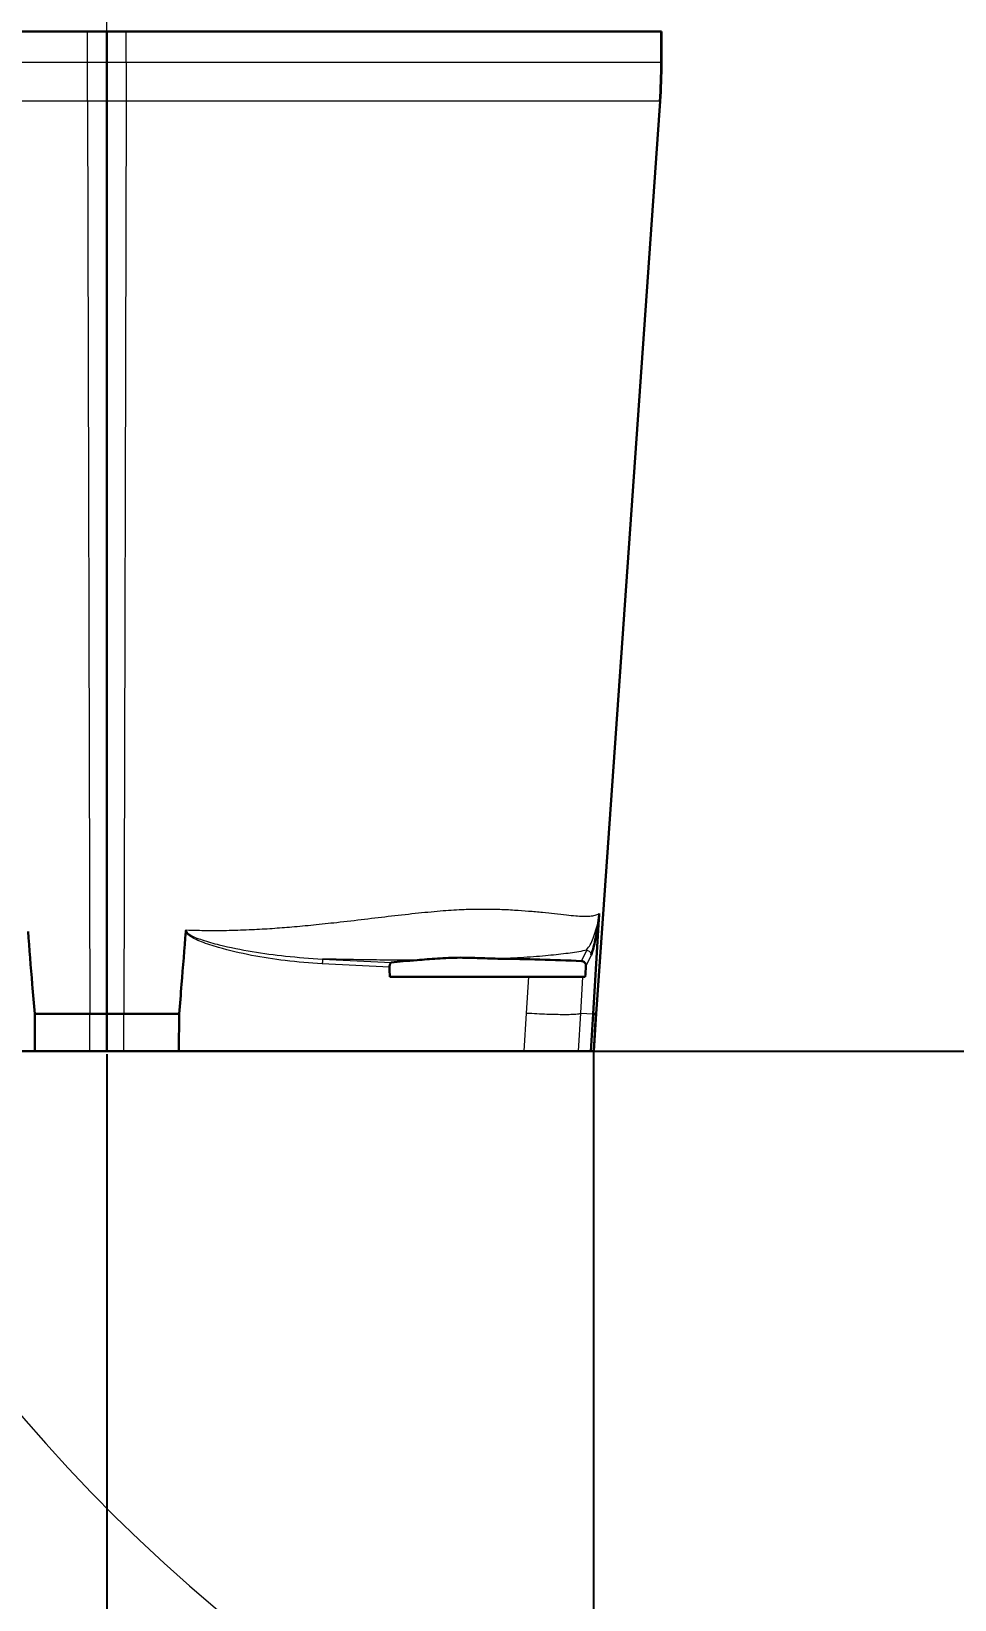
# Model space of a CAD drawing. Header units: millimetres. Extents: x 0 to 8400, y 0 to 5940.
# Drawn here: x 2351.3 to 2552.3, y 3705.4 to 4046.9 of the extents above; entities that cross this region are included whole.
import ezdxf

# ---------------------------------------------------------------- set-up
doc = ezdxf.new("R2010")
doc.units = ezdxf.units.MM
doc.linetypes.add('CENTERX2', pattern=[20.32, 12.7, -2.54, 2.54, -2.54])
doc.layers.add('do kich thuoc', color=10, linetype='Continuous', lineweight=5, plot=False)
doc.styles.get("Standard").update_dxf_attribs({"font": 'times.ttf', "width": 2, "height": 50})
doc.dimstyles.new('ISO-25', dxfattribs={"dimtxt": 40, "dimasz": 40, "dimexe": 1.25, "dimexo": 0.625, "dimtad": 1, "dimtxsty": 'Standard', "dimcen": 2.5, "dimclrd": 1, "dimclrt": 1, "dimadec": 0, "dimazin": 0, "dimtfac": 1, "dimtmove": 0, "dimatfit": 3, "dimfxl": 1, "dimarcsym": 0})

# ---------------------------------------------------------------- blocks, each defined once
blk = doc.blocks.new('*D9')
at = {"color": 0, "lineweight": -2, "transparency": 16777216}
for p, q in [((2474.37, 3824.8), (3330.01, 3824.8)), ((2474.37, 3323.75), (3330.01, 3323.75))]:
    blk.add_line(p, q, dxfattribs=at)
at = {"color": 1, "lineweight": -2, "transparency": 16777216}
blk.add_line((3328.76, 3784.8), (3328.76, 3363.75), dxfattribs=at)
at = {"color": 1, "lineweight": 25, "transparency": 16777216}
for points in [[(3322.09, 3784.8), (3335.43, 3784.8), (3328.76, 3824.8)], [(3322.09, 3363.75), (3335.43, 3363.75), (3328.76, 3323.75)]]:
    blk.add_solid(points, dxfattribs=at)
at = {"layer": 'Defpoints', "color": 0, "lineweight": 25, "transparency": 16777216}
for p in [(2473.75, 3824.8), (2473.75, 3323.75), (3328.76, 3323.75)]:
    blk.add_point(p, dxfattribs=at)
at = {"color": 1, "lineweight": 25, "transparency": 16777216, "insert": (3307.79, 3574.28), "char_height": 40, "attachment_point": 5, "rotation": 90}
blk.add_mtext('500', dxfattribs=at)
blk = doc.blocks.new('*D12')
at = {"color": 0, "lineweight": -2, "transparency": 16777216}
for p, q in [((1654.47, 4228.38), (1654.47, 3073.55)), ((2367.71, 3824.18), (2367.71, 3073.55))]:
    blk.add_line(p, q, dxfattribs=at)
at = {"color": 1, "lineweight": -2, "transparency": 16777216}
blk.add_line((1694.47, 3074.8), (2327.71, 3074.8), dxfattribs=at)
at = {"color": 1, "lineweight": 25, "transparency": 16777216}
for points in [[(1694.47, 3081.47), (1694.47, 3068.13), (1654.47, 3074.8)], [(2327.71, 3081.47), (2327.71, 3068.13), (2367.71, 3074.8)]]:
    blk.add_solid(points, dxfattribs=at)
at = {"layer": 'Defpoints', "color": 0, "lineweight": 25, "transparency": 16777216}
for p in [(1654.47, 4229.01), (2367.71, 3824.8), (2367.71, 3074.8)]:
    blk.add_point(p, dxfattribs=at)
at = {"color": 1, "lineweight": 25, "transparency": 16777216, "insert": (2011.09, 3095.83), "char_height": 40, "attachment_point": 5}
blk.add_mtext('703', dxfattribs=at)
blk = doc.blocks.new('*D13')
at = {"color": 0, "lineweight": -2, "transparency": 16777216}
for p, q in [((3080.83, 4228.38), (3080.83, 3072.46)), ((2367.71, 3824.18), (2367.71, 3072.46))]:
    blk.add_line(p, q, dxfattribs=at)
at = {"color": 1, "lineweight": -2, "transparency": 16777216}
blk.add_line((2407.71, 3073.71), (3040.83, 3073.71), dxfattribs=at)
at = {"color": 1, "lineweight": 25, "transparency": 16777216}
for points in [[(2407.71, 3080.38), (2407.71, 3067.04), (2367.71, 3073.71)], [(3040.83, 3080.38), (3040.83, 3067.04), (3080.83, 3073.71)]]:
    blk.add_solid(points, dxfattribs=at)
at = {"layer": 'Defpoints', "color": 0, "lineweight": 25, "transparency": 16777216}
for p in [(3080.83, 4229.01), (2367.71, 3824.8), (3080.83, 3073.71)]:
    blk.add_point(p, dxfattribs=at)
at = {"color": 1, "lineweight": 25, "transparency": 16777216, "insert": (2724.27, 3094.74), "char_height": 40, "attachment_point": 5}
blk.add_mtext('703', dxfattribs=at)

msp = doc.modelspace()

# ---------------------------------------------------------------- linework, layer by layer
at = {"color": 7, "linetype": 'Continuous', "lineweight": 15}
for q in [(2367.714, 4854.66), (2705.929, 3824.804)]:
    msp.add_line((2367.714, 3824.804), q, dxfattribs=at)
at = {"color": 7, "linetype": 'Continuous', "lineweight": 30}
for p, q in [((2363.503, 4046.861), (2268.43, 4046.861)), ((2367.714, 4046.861), (2363.503, 4046.861)), ((2367.714, 4040.169), (2367.714, 4046.861)), ((2371.925, 4046.861), (2367.714, 4046.861)), ((2488.302, 4046.861), (2371.925, 4046.861)), ((2479.047, 4046.861), (2479.047, 4046.963)), ((2488.449, 4046.861), (2488.302, 4046.861)), ((2488.449, 4040.169), (2488.449, 4046.861)), ((2367.714, 4031.681), (2367.714, 4040.169)), ((2367.714, 4031.681), (2367.714, 3832.916)), ((2488.152, 4031.681), (2474.245, 3832.916)), ((2474.9, 3854.789), (2473.562, 3832.916)), ((2429.3, 3841.028), (2459.57, 3841.028)), ((2459.57, 3841.028), (2471.283, 3841.028)), ((2471.853, 3841.028), (2471.283, 3841.028)), ((2351.988, 3832.916), (2363.998, 3832.916)), ((2352.036, 3824.804), (2351.988, 3832.916)), ((2363.998, 3832.916), (2367.714, 3832.916)), ((2367.714, 3832.916), (2371.43, 3832.916)), ((2367.714, 3824.804), (2367.714, 3832.916)), ((2371.43, 3832.916), (2383.44, 3832.916)), ((2383.44, 3832.916), (2383.392, 3824.804)), ((2473.066, 3824.804), (2473.562, 3832.916)), ((2473.562, 3832.916), (2474.115, 3832.916)), ((2473.748, 3824.804), (2474.245, 3832.916)), ((2474.115, 3832.916), (2474.245, 3832.916)), ((2276.84, 3824.804), (2352.036, 3824.804)), ((2352.036, 3824.804), (2364.016, 3824.804)), ((2364.016, 3824.804), (2367.714, 3824.804)), ((2367.714, 3824.804), (2371.412, 3824.804)), ((2371.412, 3824.804), (2383.392, 3824.804)), ((2383.392, 3824.804), (2458.588, 3824.804)), ((2458.588, 3824.804), (2470.301, 3824.804)), ((2470.301, 3824.804), (2473.066, 3824.804)), ((2473.066, 3824.804), (2473.619, 3824.804)), ((2473.619, 3824.804), (2473.748, 3824.804))]:
    msp.add_line(p, q, dxfattribs=at)
at = {"color": 8, "linetype": 'Continuous', "lineweight": 15}
for p, q in [((2363.503, 4040.169), (2363.503, 4046.861)), ((2371.925, 4040.169), (2371.925, 4046.861)), ((2488.302, 4040.169), (2488.302, 4046.861)), ((2272.326, 4040.169), (2363.503, 4040.169)), ((2363.503, 4040.169), (2367.714, 4040.169)), ((2367.714, 4040.169), (2371.925, 4040.169)), ((2371.925, 4040.169), (2488.302, 4040.169)), ((2488.302, 4040.169), (2488.449, 4040.169)), ((2363.513, 4031.681), (2275.325, 4031.681)), ((2367.714, 4031.681), (2363.513, 4031.681)), ((2363.513, 4031.681), (2363.998, 3832.916)), ((2371.915, 4031.681), (2367.714, 4031.681)), ((2371.915, 4031.681), (2371.43, 3832.916)), ((2488.005, 4031.681), (2371.915, 4031.681)), ((2488.005, 4031.681), (2474.115, 3832.916)), ((2488.152, 4031.681), (2488.005, 4031.681)), ((2471.043, 3844.428), (2472.16, 3846.789)), ((2429.24, 3843.089), (2414.601, 3843.812)), ((2414.619, 3844.882), (2429.689, 3844.138)), ((2473.119, 3845.715), (2472.002, 3843.356)), ((2459.081, 3833.12), (2459.57, 3841.028)), ((2471.283, 3841.028), (2470.791, 3833.086)), ((2364.016, 3824.804), (2363.998, 3832.916)), ((2371.412, 3824.804), (2371.43, 3832.916)), ((2458.588, 3824.804), (2459.08, 3833.12)), ((2470.791, 3833.086), (2470.301, 3824.804)), ((2470.791, 3833.086), (2473.562, 3832.916)), ((2473.619, 3824.804), (2474.115, 3832.916))]:
    msp.add_line(p, q, dxfattribs=at)
at = {"color": 0, "lineweight": 25}
for p, q in [((2473.748, 3824.804), (2180.038, 3824.804)), ((2473.066, 3824.804), (2655.231, 3824.804)), ((2473.748, 3323.748), (2473.748, 3824.804))]:
    msp.add_line(p, q, dxfattribs=at)
at = {"color": 8, "linetype": 'Continuous', "lineweight": 15, "flags": 128}
for points in [[(2363.513, 4031.681), (2363.511, 4032.741), (2363.509, 4033.801), (2363.507, 4034.862), (2363.505, 4035.923), (2363.504, 4036.984), (2363.504, 4038.045), (2363.503, 4039.107), (2363.503, 4040.169)], [(2371.925, 4040.169), (2371.925, 4039.107), (2371.924, 4038.045), (2371.923, 4036.984), (2371.922, 4035.923), (2371.921, 4034.862), (2371.919, 4033.801), (2371.917, 4032.741), (2371.915, 4031.681)]]:
    msp.add_lwpolyline(points, dxfattribs=at)
at = {"color": 7, "linetype": 'Continuous', "lineweight": 15}
for centre, radius, start, end in [((2367.65, 4229.008), 713.179, 314.966774, 189.876122), ((2620.106, 3976.195), 355.9, 161.9716, 312.5254)]:
    msp.add_arc(centre, radius, start, end, dxfattribs=at)
at = {"color": 7, "linetype": 'CENTERX2', "lineweight": 0}
msp.add_arc((2367.714, 4228.587), 373.23, 13.29144, 248.81856, dxfattribs=at)
at = {"color": 8, "linetype": 'Continuous', "lineweight": 15}
msp.add_arc((2366.555, 4040.169), 121.746, 356.00238, 0.00004, dxfattribs=at)
at = {"color": 7, "linetype": 'Continuous', "lineweight": 30}
for centre, major_axis, ratio, start_param, end_param in [((2366.699, 4040.169), (-121.749, 0), 0.9993908, 3.0717795, 3.1415927), ((2475.194, 4219.479), (1.779, 829.411), 0.0610876, 2.0419565, 2.0447478), ((2475.194, 3839.783), (50.697, -2.692), 0.0873656, 2.482732, 2.68963), ((2475.194, 3839.783), (50.697, -2.692), 0.0873656, 1.6573933, 2.020883), ((2475.194, 3920.899), (50.667, 792.766), 0.0022271, 4.6116094, 4.614561)]:
    msp.add_ellipse(centre, major_axis=major_axis, ratio=ratio, start_param=start_param, end_param=end_param, dxfattribs=at)
at = {"color": 8, "linetype": 'Continuous', "lineweight": 15}
for points, knots in [([(2384.962, 3851.205), (2386.496, 3851.162), (2389.639, 3851.074), (2394.414, 3851.12), (2399.14, 3851.281), (2403.685, 3851.549), (2408.155, 3851.9), (2412.848, 3852.336), (2418.159, 3852.903), (2423.85, 3853.567), (2429.792, 3854.292), (2435.52, 3854.935), (2440.793, 3855.427), (2445.273, 3855.712), (2449.2, 3855.792), (2452.892, 3855.742), (2456.363, 3855.582), (2459.63, 3855.335), (2462.538, 3855.059), (2465.309, 3854.755), (2467.724, 3854.48), (2469.756, 3854.291), (2471.462, 3854.187), (2472.882, 3854.206), (2474.079, 3854.373), (2474.625, 3854.649), (2474.9, 3854.789)], [0, 0, 0, 0, 0.0336004, 0.0687913, 0.1056018, 0.1393245, 0.1719413, 0.2086649, 0.2495046, 0.2995753, 0.3496341, 0.402474, 0.4538077, 0.4993174, 0.5371389, 0.5787134, 0.6240551, 0.6634027, 0.7075288, 0.7493203, 0.7956296, 0.8374407, 0.8747644, 0.9173281, 0.9583183, 1, 1, 1, 1]), ([(2472.16, 3846.789), (2472.16, 3846.789), (2472.16, 3847.039), (2472.862, 3847.638), (2473.375, 3848.995), (2473.92, 3850.367), (2474.303, 3851.668), (2474.555, 3852.555), (2474.733, 3853.44), (2474.842, 3854.217), (2474.868, 3854.45), (2474.884, 3854.623), (2474.891, 3854.718), (2474.894, 3854.762), (2474.895, 3854.786)], [0, 0, 0, 0, 0.0000017, 0.2251454, 0.4511952, 0.6772333, 0.7827623, 0.8765197, 0.9693787, 0.9821001, 0.9918791, 0.9962959, 0.9979396, 1, 1, 1, 1]), ([(2414.602, 3843.812), (2411.905, 3844.012), (2406.744, 3844.395), (2399.192, 3845.598), (2393.103, 3847.007), (2388.985, 3848.319), (2386.87, 3849.237), (2385.836, 3849.819), (2385.207, 3850.352), (2384.958, 3850.672), (2384.885, 3850.872), (2384.875, 3850.901)], [0, 0, 0, 0, 0.2614135, 0.5001057, 0.7386449, 0.8654791, 0.917226, 0.9618202, 0.9793825, 0.9971031, 1, 1, 1, 1]), ([(2384.962, 3851.205), (2384.962, 3851.205), (2384.96, 3851.172), (2384.959, 3851.057), (2385.056, 3850.786), (2385.35, 3850.478), (2385.989, 3850.03), (2387.028, 3849.542), (2389.154, 3848.767), (2393.278, 3847.661), (2399.344, 3846.458), (2406.844, 3845.419), (2411.943, 3845.05), (2414.62, 3844.882), (2414.62, 3844.882)], [0, 0, 0, 0, 0.000002, 0.0032356, 0.0111255, 0.0271568, 0.0437675, 0.0870992, 0.1380996, 0.2640464, 0.5018477, 0.7397525, 0.999998, 1, 1, 1, 1]), ([(2472.16, 3846.789), (2471.605, 3846.683), (2470.507, 3846.475), (2468.63, 3846.188), (2466.609, 3845.924), (2463.625, 3845.598), (2459.45, 3845.24), (2455.361, 3845.04), (2453.35, 3844.942)], [0, 0, 0, 0, 0.1298815, 0.256813, 0.3810547, 0.5028846, 0.7556091, 1, 1, 1, 1]), ([(2472.16, 3846.789), (2472.293, 3846.766), (2472.558, 3846.72), (2472.881, 3846.466), (2473.097, 3846.116), (2473.111, 3845.849), (2473.119, 3845.715)], [0, 0, 0, 0, 0.2499991, 0.5, 0.7500002, 1, 1, 1, 1]), ([(2414.619, 3844.882), (2414.622, 3844.856), (2414.629, 3844.804), (2414.629, 3844.549), (2414.619, 3844.205), (2414.607, 3843.943), (2414.601, 3843.812)], [0, 0, 0, 0, 0.2499985, 0.5000002, 0.75, 1, 1, 1, 1]), ([(2435.253, 3844.623), (2434.226, 3844.624), (2431.344, 3844.629), (2426.496, 3844.67), (2420.641, 3844.754), (2416.648, 3844.839), (2414.619, 3844.882)], [0, 0, 0, 0, 0.15686443, 0.44032915, 0.71566366, 1, 1, 1, 1]), ([(2459.081, 3833.12), (2459.836, 3833.077), (2461.348, 3832.992), (2463.517, 3832.901), (2465.517, 3832.842), (2467.278, 3832.82), (2468.739, 3832.833), (2469.84, 3832.883), (2470.581, 3832.965), (2470.721, 3833.045), (2470.791, 3833.086)], [0, 0, 0, 0, 0.1249999, 0.2499999, 0.3750001, 0.5, 0.6250001, 0.7499999, 0.8749996, 1, 1, 1, 1])]:
    msp.add_open_spline(points, degree=3, knots=knots, dxfattribs=at)
at = {"color": 7, "linetype": 'Continuous', "lineweight": 30}
for points, knots in [([(2474.903, 3854.792), (2474.901, 3854.763), (2474.894, 3854.65), (2474.876, 3854.416), (2474.849, 3854.121), (2474.751, 3853.202), (2474.598, 3852.039), (2474.413, 3850.997), (2474.16, 3849.718), (2473.832, 3848.08), (2473.458, 3846.602), (2473.231, 3846.01), (2473.119, 3845.715)], [0, 0, 0, 0, 0.0024384, 0.0093861, 0.0199903, 0.0332415, 0.1296261, 0.2276195, 0.3257624, 0.5505998, 0.7754612, 1, 1, 1, 1]), ([(2350.553, 3850.905), (2350.85, 3847.061), (2351.314, 3841.064), (2351.81, 3835.069), (2351.988, 3832.916)], [0, 0, 0, 0, 0.6408259, 1, 1, 1, 1]), ([(2383.44, 3832.916), (2383.618, 3835.069), (2384.114, 3841.063), (2384.578, 3847.059), (2384.875, 3850.901)], [0, 0, 0, 0, 0.3592554, 1, 1, 1, 1]), ([(2384.875, 3850.901), (2384.891, 3851.002), (2384.908, 3851.108), (2384.959, 3851.201), (2384.962, 3851.205)], [0, 0, 0, 0, 0.954739, 1, 1, 1, 1]), ([(2429.24, 3843.089), (2429.241, 3843.191), (2429.244, 3843.395), (2429.302, 3843.678), (2429.396, 3843.912), (2429.527, 3844.081), (2429.632, 3844.131), (2429.688, 3844.138), (2429.689, 3844.138)], [0, 0, 0, 0, 0.1847027, 0.3695984, 0.5597689, 0.7662364, 0.9963466, 1, 1, 1, 1]), ([(2453.35, 3844.942), (2451.844, 3844.986), (2448.815, 3845.074), (2444.209, 3845.244), (2439.526, 3845.011), (2436.686, 3844.753), (2435.254, 3844.623)], [0, 0, 0, 0, 0.2168339, 0.4358581, 0.7153704, 1, 1, 1, 1]), ([(2471.043, 3844.428), (2471.103, 3844.422), (2471.277, 3844.405), (2471.547, 3844.288), (2471.804, 3844.057), (2471.967, 3843.755), (2472.009, 3843.508), (2472.003, 3843.376), (2472.002, 3843.356)], [0, 0, 0, 0, 0.1133641, 0.3281554, 0.5404188, 0.7513954, 0.9626162, 1, 1, 1, 1])]:
    msp.add_open_spline(points, degree=3, knots=knots, dxfattribs=at)
at = {"layer": 'do kich thuoc', "color": 0}
for q in [(2180.038, 3824.804), (2473.748, 3323.748)]:
    msp.add_line((2473.748, 3824.804), q, dxfattribs=at)

# ---------------------------------------------------------------- dimensions: what is measured, and where the dimension line sits
at = {"color": 0, "lineweight": 25}
for base, p1, p2, picture, middle in [((2367.714, 3074.8), (1654.472, 4229.008), (2367.714, 3824.804), '*D12', (2011.093, 3095.829)), ((3080.829, 3073.709), (2367.714, 3824.804), (3080.829, 4229.008), '*D13', (2724.272, 3094.737))]:
    dim = msp.add_linear_dim(base=base, p1=p1, p2=p2, text='703', dimstyle='ISO-25', dxfattribs=at)
    dim.commit()
    dim.dimension.update_dxf_attribs({"geometry": picture, "text_midpoint": middle})
dim = msp.add_linear_dim(base=(3328.76, 3323.748), p1=(2473.748, 3824.804), p2=(2473.748, 3323.748), angle=90, text='500', dimstyle='ISO-25', dxfattribs=at)
dim.commit()
dim.dimension.update_dxf_attribs({"geometry": '*D9', "text_midpoint": (3307.789, 3574.276)})

doc.saveas('drawing.dxf')
